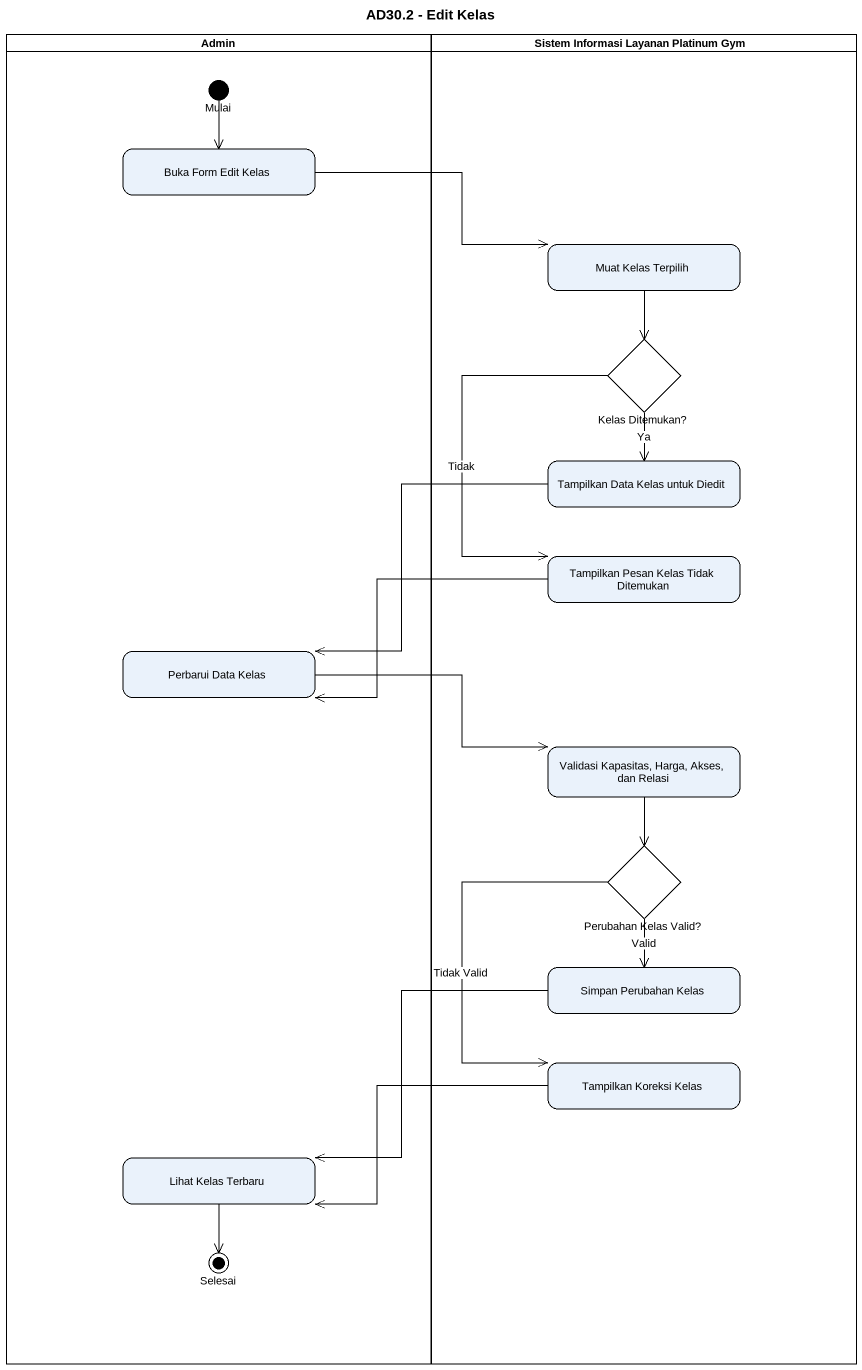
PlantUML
@startuml
title AD30.2 - Edit Kelas
hide empty description
state Admin <<partition>> {
  state Mulai <<start>>
  state "Buka Form Edit Kelas" as Buka_Form_Edit_Kelas
  state "Perbarui Data Kelas" as Perbarui_Data_Kelas
  state "Lihat Kelas Terbaru" as Lihat_Kelas_Terbaru
  state Selesai <<end>>
}
state "Sistem Informasi Layanan Platinum Gym" as Sistem_Informasi_Layanan <<partition>> {
  state "Muat Kelas Terpilih" as Muat_Kelas_Terpilih
  state "Kelas Ditemukan?" as Kelas_Ditemukan <<choice>>
  state "Tampilkan Data Kelas untuk Diedit" as Tampilkan_Data_Kelas_untuk
  state "Tampilkan Pesan Kelas Tidak Ditemukan" as Tampilkan_Pesan_Kelas_Tidak
  state "Validasi Kapasitas, Harga, Akses, dan Relasi" as Validasi_Kapasitas_Harga
  state "Perubahan Kelas Valid?" as Perubahan_Kelas_Valid <<choice>>
  state "Simpan Perubahan Kelas" as Simpan_Perubahan_Kelas
  state "Tampilkan Koreksi Kelas" as Tampilkan_Koreksi_Kelas
}
Mulai --> Buka_Form_Edit_Kelas
Buka_Form_Edit_Kelas -right-> Muat_Kelas_Terpilih
Muat_Kelas_Terpilih --> Kelas_Ditemukan
Kelas_Ditemukan --> Tampilkan_Data_Kelas_untuk : Ya
Kelas_Ditemukan --> Tampilkan_Pesan_Kelas_Tidak : Tidak
Tampilkan_Data_Kelas_untuk -left-> Perbarui_Data_Kelas
Tampilkan_Pesan_Kelas_Tidak -left-> Perbarui_Data_Kelas
Perbarui_Data_Kelas -right-> Validasi_Kapasitas_Harga
Validasi_Kapasitas_Harga --> Perubahan_Kelas_Valid
Perubahan_Kelas_Valid --> Simpan_Perubahan_Kelas : Valid
Perubahan_Kelas_Valid --> Tampilkan_Koreksi_Kelas : Tidak Valid
Simpan_Perubahan_Kelas -left-> Lihat_Kelas_Terbaru
Tampilkan_Koreksi_Kelas -left-> Lihat_Kelas_Terbaru
Lihat_Kelas_Terbaru --> Selesai
@enduml
